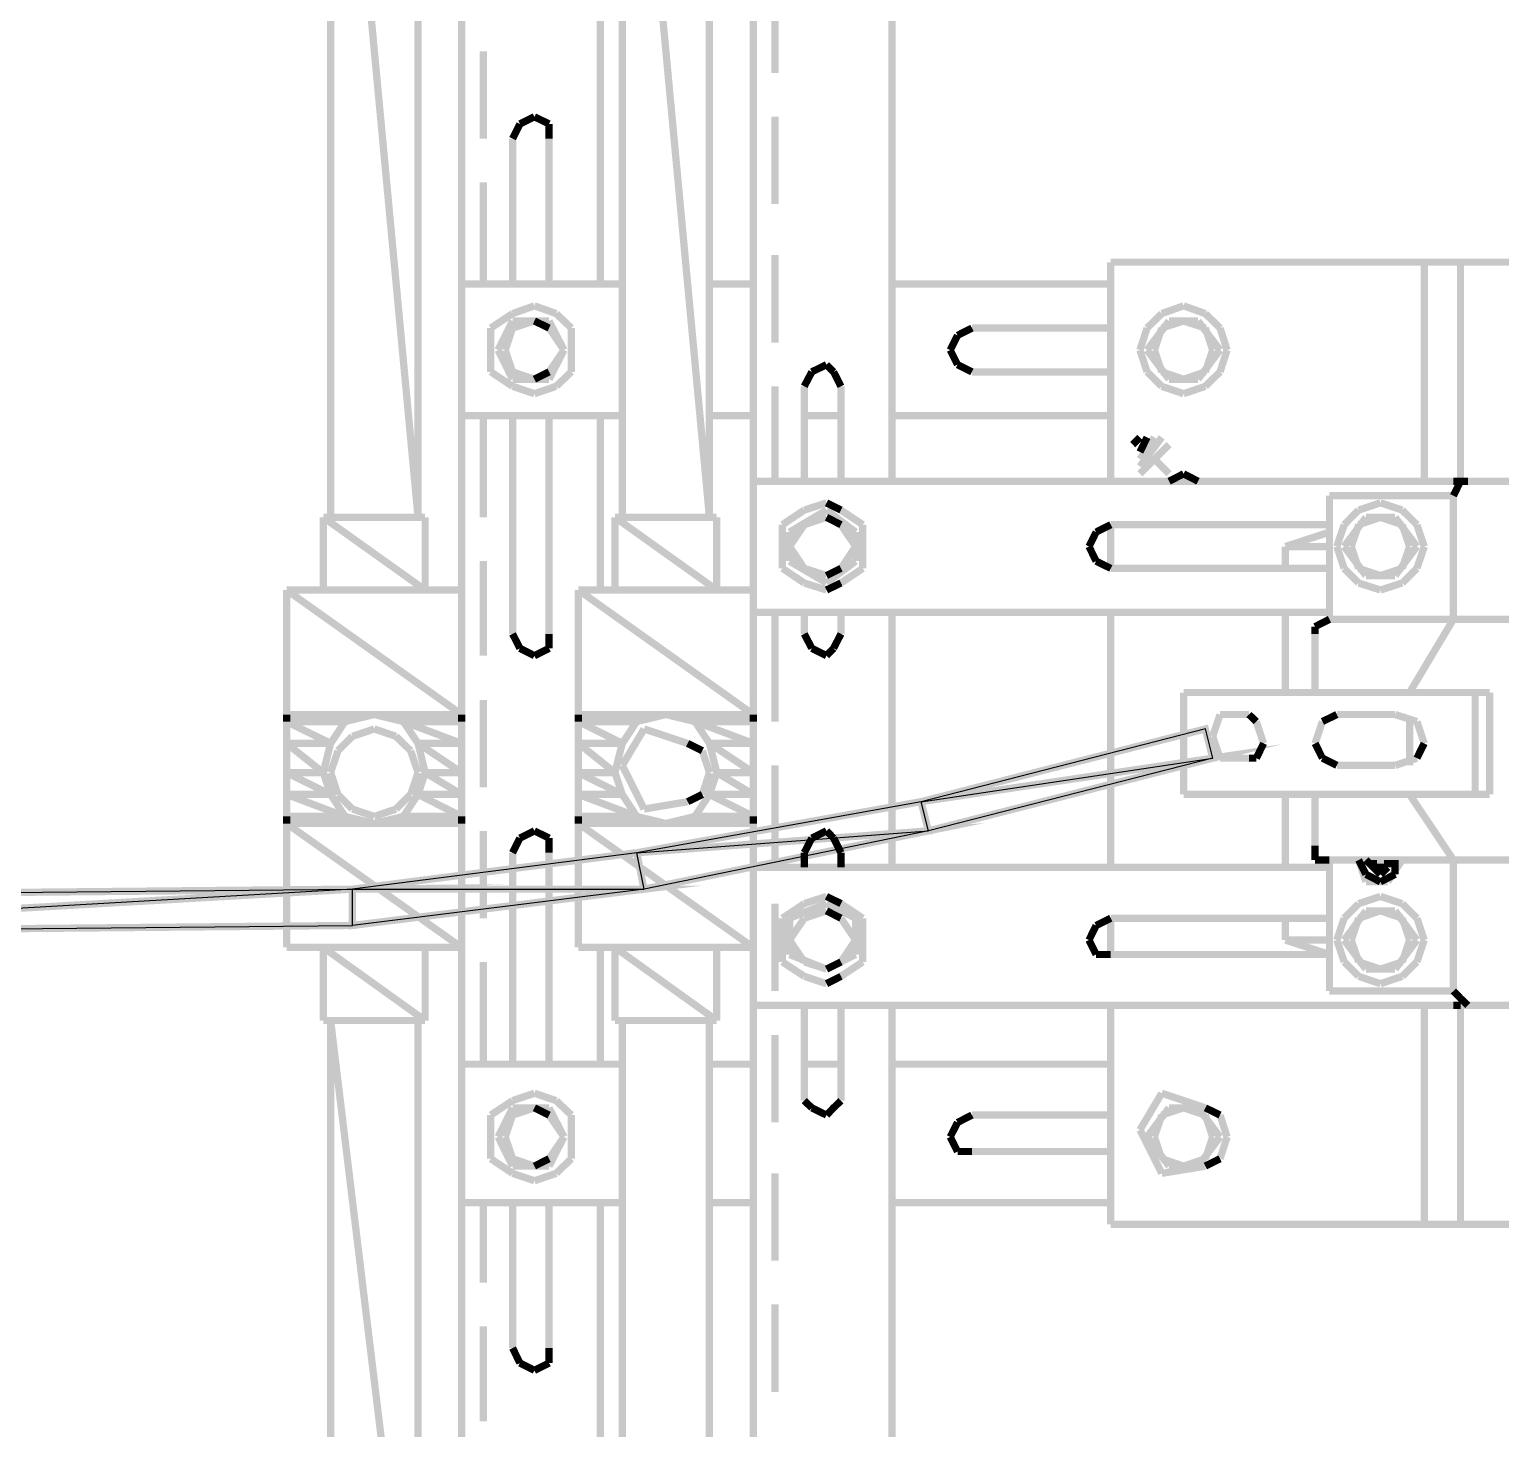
# Model space of a CAD drawing. Header units: metres. Extents: x -593 to 248, y 430 to 1024.
# Drawn here: x -520.32 to -511.76, y 603.92 to 612.06 of the extents above; entities that cross this region are included whole.
import ezdxf

# ---------------------------------------------------------------- set-up
doc = ezdxf.new("R2010")
doc.units = ezdxf.units.M
doc.header["$MEASUREMENT"] = 0
for name, color, linetype in [('C00-00-00-BLACK', 7, 'Continuous'), ('CDB-DB-DB', 254, 'Continuous'), ('CFF-00-00', 1, 'Continuous')]:
    doc.layers.add(name, color=color, linetype=linetype)

msp = doc.modelspace()

# ---------------------------------------------------------------- linework, layer by layer
at = {"layer": 'C00-00-00-BLACK', "const_width": 0.0423}
for points in [[(-516.109, 631.5988), (-516.109, 600.7838)], [(-517.8055, 630.7098), (-517.8055, 601.6718)], [(-518.5675, 614.6448), (-518.5675, 609.2188)], [(-518.0588, 614.6448), (-518.0588, 609.2188)], [(-516.871, 614.6448), (-516.871, 609.2188)], [(-516.364, 614.6448), (-516.364, 609.2188)], [(-515.3029, 614.6868), (-515.3029, 609.4288)], [(-516.998, 613.5408), (-516.998, 610.5758)], [(-515.9823, 612.3108), (-515.9823, 611.8038)], [(-517.6785, 611.9298), (-517.6785, 611.4218)], [(-517.3821, 611.5488), (-517.4664, 611.5068)], [(-517.2968, 611.5068), (-517.3821, 611.5488)], [(-515.9823, 611.5488), (-515.9823, 611.0418)], [(-517.4664, 611.5068), (-517.5091, 611.4218)], [(-517.2968, 611.4218), (-517.2968, 611.5068)], [(-517.5091, 611.4218), (-517.5091, 610.5758)], [(-517.2968, 610.5758), (-517.2968, 611.4218)], [(-517.6785, 611.1678), (-517.6785, 610.5758)], [(-515.9823, 610.7448), (-515.9823, 610.2338)], [(-514.0297, 610.7028), (-508.6456, 610.7028)], [(-514.0297, 609.4288), (-514.0297, 610.7028)], [(-512.2065, 609.4288), (-512.2065, 610.7028)], [(-511.9956, 610.7028), (-511.9956, 609.4288)], [(-517.8055, 610.5758), (-516.871, 610.5758)], [(-516.364, 610.5758), (-516.109, 610.5758)], [(-515.3029, 610.5758), (-514.0297, 610.5758)], [(-517.3821, 610.4488), (-517.5091, 610.4038)], [(-517.2555, 610.4038), (-517.3821, 610.4488)], [(-513.6063, 610.4488), (-513.7334, 610.4038)], [(-513.4797, 610.4038), (-513.6063, 610.4488)], [(-517.5091, 610.4038), (-517.6358, 610.3198)], [(-517.5091, 610.3608), (-517.5931, 610.1918)], [(-517.3821, 610.3608), (-517.5091, 610.3198)], [(-517.2968, 610.3608), (-517.5091, 610.3608)], [(-517.2968, 610.3198), (-517.3821, 610.3608)], [(-517.21, 610.1918), (-517.2968, 610.3608)], [(-517.1673, 610.3198), (-517.2555, 610.4038)], [(-513.7334, 610.4038), (-513.8187, 610.3198)], [(-513.6907, 610.3608), (-513.8187, 610.1918)], [(-513.6063, 610.3608), (-513.7334, 610.3198)], [(-513.5224, 610.3608), (-513.6907, 610.3608)], [(-513.4797, 610.3198), (-513.6063, 610.3608)], [(-513.3943, 610.1918), (-513.5224, 610.3608)], [(-513.3943, 610.3198), (-513.4797, 610.4038)], [(-517.6358, 610.3198), (-517.6358, 610.1918)], [(-517.5091, 610.3198), (-517.5518, 610.1918)], [(-517.21, 610.1918), (-517.2968, 610.3198)], [(-517.1673, 610.1918), (-517.1673, 610.3198)], [(-514.9212, 610.2768), (-514.9638, 610.1918)], [(-514.8372, 610.3198), (-514.9212, 610.2768)], [(-514.8372, 610.3198), (-514.0297, 610.3198)], [(-513.8187, 610.3198), (-513.86, 610.1918)], [(-513.7334, 610.3198), (-513.776, 610.1918)], [(-513.437, 610.1918), (-513.4797, 610.3198)], [(-513.3531, 610.1918), (-513.3943, 610.3198)], [(-517.6358, 610.1918), (-517.6358, 610.0648)], [(-517.5931, 610.1918), (-517.5091, 610.0218)], [(-517.5518, 610.1918), (-517.5091, 610.0648)], [(-517.2968, 610.0648), (-517.21, 610.1918)], [(-517.2968, 610.0218), (-517.21, 610.1918)], [(-517.1673, 610.0648), (-517.1673, 610.1918)], [(-514.9638, 610.1918), (-514.9212, 610.1068)], [(-513.86, 610.1918), (-513.8187, 610.0648)], [(-513.8187, 610.1918), (-513.6907, 610.0218)], [(-513.776, 610.1918), (-513.7334, 610.0648)], [(-513.5224, 610.0218), (-513.3943, 610.1918)], [(-513.4797, 610.0648), (-513.437, 610.1918)], [(-513.3943, 610.0648), (-513.3531, 610.1918)], [(-515.6832, 610.1068), (-515.7685, 610.0648)], [(-515.6419, 610.0648), (-515.6832, 610.1068)], [(-514.9212, 610.1068), (-514.8372, 610.0648)], [(-517.6358, 610.0648), (-517.5091, 609.9808)], [(-517.5091, 610.0648), (-517.3821, 610.0218)], [(-517.5091, 610.0218), (-517.2968, 610.0218)], [(-517.3821, 610.0218), (-517.2968, 610.0648)], [(-517.2555, 609.9808), (-517.1673, 610.0648)], [(-515.7685, 610.0648), (-515.8126, 609.9808)], [(-515.5992, 609.9808), (-515.6419, 610.0648)], [(-514.8372, 610.0648), (-514.0297, 610.0648)], [(-513.8187, 610.0648), (-513.7334, 609.9808)], [(-513.7334, 610.0648), (-513.6063, 610.0218)], [(-513.6907, 610.0218), (-513.5224, 610.0218)], [(-513.6063, 610.0218), (-513.4797, 610.0648)], [(-513.4797, 609.9808), (-513.3943, 610.0648)], [(-517.5091, 609.9808), (-517.3821, 609.9378)], [(-517.3821, 609.9378), (-517.2555, 609.9808)], [(-515.9823, 609.9808), (-515.9823, 609.4288)], [(-515.8126, 609.9808), (-515.8126, 609.4288)], [(-515.5992, 609.9808), (-515.5992, 609.4288)], [(-513.7334, 609.9808), (-513.6063, 609.9378)], [(-513.6063, 609.9378), (-513.4797, 609.9808)], [(-517.8055, 609.8108), (-516.871, 609.8108)], [(-517.6785, 609.8108), (-517.6785, 609.2188)], [(-517.5091, 609.8108), (-517.5091, 608.5408)], [(-517.2968, 609.8108), (-517.2968, 608.5408)], [(-516.998, 609.8108), (-516.998, 608.7958)], [(-516.364, 609.8108), (-516.109, 609.8108)], [(-515.8126, 609.8108), (-515.5992, 609.8108)], [(-515.3029, 609.8108), (-514.0297, 609.8108)], [(-513.86, 609.6838), (-513.9027, 609.6418)], [(-513.7334, 609.6838), (-513.86, 609.5148)], [(-513.776, 609.6838), (-513.86, 609.5578)], [(-513.8187, 609.6838), (-513.86, 609.5988)], [(-513.6907, 609.6418), (-513.86, 609.4718)], [(-513.6907, 609.4718), (-513.776, 609.5578)], [(-513.6063, 609.4718), (-513.6907, 609.4288)], [(-513.6063, 609.4718), (-513.6907, 609.4288)], [(-513.5224, 609.4288), (-513.6063, 609.4718)], [(-513.5224, 609.4288), (-513.6063, 609.4718)], [(-516.109, 609.4288), (-506.566, 609.4288)], [(-511.9956, 609.4288), (-512.0368, 609.4288)], [(-511.9956, 609.4288), (-512.0368, 609.3448)], [(-511.9529, 609.4288), (-511.9956, 609.4288)], [(-515.6832, 609.3028), (-515.8126, 609.2608)], [(-515.5992, 609.2608), (-515.6832, 609.3028)], [(-512.7576, 609.3448), (-512.0368, 609.3448)], [(-512.7576, 609.3448), (-512.7576, 608.6258)], [(-512.4612, 609.3028), (-512.5882, 609.2608)], [(-512.3346, 609.2608), (-512.4612, 609.3028)], [(-512.0368, 608.6258), (-512.0368, 609.3448)], [(-518.6102, 609.2188), (-518.0175, 609.2188)], [(-518.6102, 608.7958), (-518.6102, 609.2188)], [(-518.0175, 608.7958), (-518.0175, 609.2188)], [(-516.9136, 609.2188), (-516.3213, 609.2188)], [(-516.9136, 608.7958), (-516.9136, 609.2188)], [(-516.3213, 608.7958), (-516.3213, 609.2188)], [(-515.8126, 609.2608), (-515.9396, 609.1758)], [(-515.6832, 609.2608), (-515.898, 609.1328)], [(-515.6832, 609.2188), (-515.8126, 609.1758)], [(-515.5138, 609.1328), (-515.6832, 609.2608)], [(-515.5992, 609.1758), (-515.6832, 609.2188)], [(-515.4722, 609.1758), (-515.5992, 609.2608)], [(-512.5882, 609.2608), (-512.6722, 609.1758)], [(-512.5456, 609.2188), (-512.6722, 609.0488)], [(-512.4612, 609.2188), (-512.5882, 609.1758)], [(-512.3759, 609.2188), (-512.5456, 609.2188)], [(-512.3346, 609.1758), (-512.4612, 609.2188)], [(-512.2492, 609.0488), (-512.3759, 609.2188)], [(-512.2492, 609.1758), (-512.3346, 609.2608)], [(-515.9396, 609.1758), (-515.9396, 609.0488)], [(-515.8126, 609.1758), (-515.898, 609.0488)], [(-515.898, 609.1328), (-515.898, 608.9638)], [(-515.5138, 609.0488), (-515.5992, 609.1758)], [(-515.5138, 608.9638), (-515.5138, 609.1328)], [(-515.4722, 609.0488), (-515.4722, 609.1758)], [(-514.1151, 609.1328), (-514.1563, 609.0488)], [(-514.0297, 609.1758), (-514.1151, 609.1328)], [(-514.0297, 608.9218), (-514.0297, 609.1758)], [(-512.7576, 609.1758), (-514.0297, 609.1758)], [(-512.7576, 609.1328), (-513.014, 609.0488)], [(-512.6722, 609.1758), (-512.7149, 609.0488)], [(-512.5882, 609.1758), (-512.6309, 609.0488)], [(-512.2919, 609.0488), (-512.3346, 609.1758)], [(-512.2065, 609.0488), (-512.2492, 609.1758)], [(-515.9396, 609.0488), (-515.9396, 608.9218)], [(-515.898, 609.0488), (-515.8126, 608.9218)], [(-515.5992, 608.9218), (-515.5138, 609.0488)], [(-515.4722, 608.9218), (-515.4722, 609.0488)], [(-514.1563, 609.0488), (-514.1151, 608.9638)], [(-513.014, 609.0488), (-512.7576, 609.0488)], [(-513.014, 609.0488), (-513.014, 608.9218)], [(-512.7149, 609.0488), (-512.6722, 608.9218)], [(-512.6722, 609.0488), (-512.5456, 608.8798)], [(-512.6309, 609.0488), (-512.5882, 608.9218)], [(-512.3759, 608.8798), (-512.2492, 609.0488)], [(-512.3346, 608.9218), (-512.2919, 609.0488)], [(-512.2492, 608.9218), (-512.2065, 609.0488)], [(-517.6785, 608.9638), (-517.6785, 608.4138)], [(-515.898, 608.9638), (-515.6832, 608.8368)], [(-515.6832, 608.8368), (-515.5138, 608.9638)], [(-514.1151, 608.9638), (-514.0297, 608.9218)], [(-515.9396, 608.9218), (-515.8126, 608.8368)], [(-515.8126, 608.9218), (-515.6832, 608.8798)], [(-515.6832, 608.8798), (-515.5992, 608.9218)], [(-515.5992, 608.8368), (-515.4722, 608.9218)], [(-512.7576, 608.9218), (-514.0297, 608.9218)], [(-512.6722, 608.9218), (-512.5882, 608.8368)], [(-512.5882, 608.9218), (-512.4612, 608.8798)], [(-512.5456, 608.8798), (-512.3759, 608.8798)], [(-512.4612, 608.8798), (-512.3346, 608.9218)], [(-512.3346, 608.8368), (-512.2492, 608.9218)], [(-518.8236, 606.7168), (-518.8236, 608.7958)], [(-518.8236, 608.7958), (-517.8055, 608.7958)], [(-517.8055, 608.7958), (-517.8055, 606.7168)], [(-517.126, 606.7168), (-517.126, 608.7958)], [(-517.126, 608.7958), (-516.109, 608.7958)], [(-516.109, 608.7958), (-516.109, 606.7168)], [(-515.8126, 608.8368), (-515.6832, 608.7958)], [(-515.6832, 608.7958), (-515.5992, 608.8368)], [(-512.5882, 608.8368), (-512.4612, 608.7958)], [(-512.4612, 608.7958), (-512.3346, 608.8368)], [(-516.109, 608.6668), (-512.7576, 608.6668)], [(-515.9823, 608.6668), (-515.9823, 608.0308)], [(-515.8126, 608.6668), (-515.8126, 608.5408)], [(-515.5992, 608.6668), (-515.5992, 608.5408)], [(-515.3029, 608.6668), (-515.3029, 607.1828)], [(-514.0297, 607.1828), (-514.0297, 608.6668)], [(-513.014, 608.6668), (-513.014, 608.1998)], [(-512.7576, 608.6258), (-512.8415, 608.5828)], [(-509.8733, 608.6258), (-512.7576, 608.6258)], [(-512.2919, 608.1998), (-512.0368, 608.6258)], [(-517.5091, 608.5408), (-517.4664, 608.4568)], [(-517.2968, 608.4568), (-517.2968, 608.5408)], [(-515.8126, 608.5408), (-515.7685, 608.4568)], [(-515.6419, 608.4568), (-515.5992, 608.5408)], [(-512.8415, 608.5828), (-512.8415, 608.5408)], [(-512.8415, 608.5408), (-512.8415, 608.1998)], [(-517.4664, 608.4568), (-517.3821, 608.4138)], [(-517.3821, 608.4138), (-517.2968, 608.4568)], [(-515.7685, 608.4568), (-515.6832, 608.4138)], [(-515.6832, 608.4138), (-515.6419, 608.4568)], [(-513.6063, 608.1998), (-513.6063, 607.6068)], [(-511.8259, 608.1998), (-513.6063, 608.1998)], [(-511.9102, 608.1998), (-511.9102, 607.6068)], [(-511.8259, 608.1998), (-511.8259, 607.6068)], [(-517.6785, 608.1568), (-517.6785, 607.6488)], [(-518.4835, 608.0308), (-518.5675, 607.9038)], [(-518.3138, 608.0718), (-518.4835, 608.0308)], [(-518.1445, 608.0308), (-518.3138, 608.0718)], [(-518.0588, 607.9038), (-518.1445, 608.0308)], [(-516.787, 608.0308), (-516.871, 607.9038)], [(-516.6173, 608.0718), (-516.787, 608.0308)], [(-516.448, 608.0308), (-516.6173, 608.0718)], [(-516.364, 607.9038), (-516.448, 608.0308)], [(-513.3943, 608.0718), (-513.437, 607.9448)], [(-513.2261, 608.0718), (-513.3943, 608.0718)], [(-513.1834, 608.0308), (-513.2261, 608.0718)], [(-513.1407, 607.9038), (-513.1834, 608.0308)], [(-512.7988, 608.0308), (-512.8415, 607.9038)], [(-512.7149, 608.0718), (-512.7988, 608.0308)], [(-512.7149, 608.0718), (-512.3759, 608.0718)], [(-512.2492, 608.0308), (-512.3759, 608.0718)], [(-512.2919, 607.7758), (-512.2919, 608.0308)], [(-512.2065, 607.9038), (-512.2492, 608.0308)], [(-518.4405, 607.9448), (-518.5248, 607.8608)], [(-518.3138, 607.9878), (-518.4405, 607.9448)], [(-518.1872, 607.9448), (-518.3138, 607.9878)], [(-518.1018, 607.8608), (-518.1872, 607.9448)], [(-516.7443, 607.9878), (-516.871, 607.7758)], [(-516.4907, 607.9038), (-516.7443, 607.9878)], [(-513.437, 607.9448), (-513.3943, 607.8178)], [(-518.5675, 607.9038), (-518.6102, 607.7338)], [(-518.5248, 607.8608), (-518.5675, 607.7338)], [(-518.0588, 607.7338), (-518.1018, 607.8608)], [(-518.0175, 607.7338), (-518.0588, 607.9038)], [(-516.871, 607.9038), (-516.9136, 607.7338)], [(-516.4053, 607.8608), (-516.4907, 607.9038)], [(-516.364, 607.7338), (-516.4053, 607.8608)], [(-516.3213, 607.7338), (-516.364, 607.9038)], [(-513.1834, 607.8178), (-513.1407, 607.9038)], [(-512.8415, 607.9038), (-512.7988, 607.8178)], [(-512.2492, 607.8178), (-512.2065, 607.9038)], [(-516.871, 607.7758), (-516.7443, 607.5218)], [(-515.9823, 607.7758), (-515.9823, 607.2258)], [(-513.3943, 607.8178), (-513.2261, 607.8178)], [(-513.2261, 607.8178), (-513.1834, 607.8178)], [(-512.7988, 607.8178), (-512.7149, 607.7758)], [(-512.7149, 607.7758), (-512.3759, 607.7758)], [(-512.3759, 607.7758), (-512.2492, 607.8178)], [(-518.6102, 607.7338), (-518.5675, 607.6068)], [(-518.5675, 607.7338), (-518.5248, 607.6068)], [(-518.1018, 607.6068), (-518.0588, 607.7338)], [(-518.0588, 607.6068), (-518.0175, 607.7338)], [(-516.9136, 607.7338), (-516.871, 607.6068)], [(-516.4053, 607.6068), (-516.364, 607.7338)], [(-516.364, 607.6068), (-516.3213, 607.7338)], [(-518.5675, 607.6068), (-518.4835, 607.4788)], [(-518.5248, 607.6068), (-518.4405, 607.5218)], [(-518.1872, 607.5218), (-518.1018, 607.6068)], [(-518.1445, 607.4788), (-518.0588, 607.6068)], [(-516.871, 607.6068), (-516.787, 607.4788)], [(-516.4907, 607.5648), (-516.4053, 607.6068)], [(-516.448, 607.4788), (-516.364, 607.6068)], [(-511.8259, 607.6068), (-513.6063, 607.6068)], [(-513.014, 607.6068), (-513.014, 607.1828)], [(-512.8415, 607.6068), (-512.8415, 607.3098)], [(-512.0368, 607.2258), (-512.2919, 607.6068)], [(-518.4405, 607.5218), (-518.3138, 607.4788)], [(-518.3138, 607.4788), (-518.1872, 607.5218)], [(-516.7443, 607.5218), (-516.4907, 607.5648)], [(-518.4835, 607.4788), (-518.3138, 607.4378)], [(-518.3138, 607.4378), (-518.1445, 607.4788)], [(-516.787, 607.4788), (-516.6173, 607.4378)], [(-516.6173, 607.4378), (-516.448, 607.4788)], [(-517.6785, 607.3948), (-517.6785, 606.8868)], [(-517.4664, 607.3528), (-517.5091, 607.2678)], [(-517.3821, 607.3948), (-517.4664, 607.3528)], [(-517.2968, 607.3528), (-517.3821, 607.3948)], [(-517.2968, 607.2678), (-517.2968, 607.3528)], [(-515.7685, 607.3528), (-515.8126, 607.2678)], [(-515.6832, 607.3948), (-515.7685, 607.3528)], [(-515.6419, 607.3528), (-515.6832, 607.3948)], [(-515.5992, 607.2678), (-515.6419, 607.3528)], [(-517.5091, 607.2678), (-517.5091, 606.0378)], [(-517.2968, 607.2678), (-517.2968, 606.0378)], [(-515.8126, 607.2678), (-515.8126, 607.1828)], [(-515.5992, 607.2678), (-515.5992, 607.1828)], [(-512.8415, 607.3098), (-512.8415, 607.2258)], [(-516.109, 607.1828), (-512.7576, 607.1828)], [(-512.8415, 607.2258), (-512.7576, 607.2258)], [(-509.8733, 607.2258), (-512.7576, 607.2258)], [(-512.7576, 607.2258), (-512.7576, 606.4638)], [(-512.5882, 607.2258), (-512.5456, 607.1418)], [(-512.5882, 607.2258), (-512.5456, 607.0988)], [(-512.5456, 607.2258), (-512.5025, 607.1828)], [(-512.5025, 607.2258), (-512.5025, 607.1828)], [(-512.5025, 607.1828), (-512.4612, 607.1418)], [(-512.5025, 607.1828), (-512.4186, 607.1828)], [(-512.4612, 607.1418), (-512.4186, 607.1828)], [(-512.4186, 607.1828), (-512.4186, 607.2258)], [(-512.4186, 607.1828), (-512.4186, 607.2258)], [(-512.4186, 607.0988), (-512.3346, 607.2258)], [(-512.3759, 607.1418), (-512.3759, 607.2258)], [(-512.0368, 607.2258), (-512.0368, 606.4638)], [(-512.5456, 607.1418), (-512.4612, 607.0988)], [(-512.5456, 607.0988), (-512.4186, 607.0988)], [(-512.4612, 607.0988), (-512.3759, 607.1418)], [(-515.6832, 607.0138), (-515.8126, 606.9718)], [(-515.5992, 606.9718), (-515.6832, 607.0138)], [(-512.4612, 607.0138), (-512.5882, 606.9718)], [(-512.3346, 606.9718), (-512.4612, 607.0138)], [(-515.9823, 606.9718), (-515.9823, 606.4638)], [(-515.8126, 606.9718), (-515.9396, 606.8868)], [(-515.6832, 606.9718), (-515.898, 606.8868)], [(-515.6832, 606.9298), (-515.8126, 606.8868)], [(-515.5138, 606.8868), (-515.6832, 606.9718)], [(-515.5992, 606.8868), (-515.6832, 606.9298)], [(-515.4722, 606.8868), (-515.5992, 606.9718)], [(-512.5882, 606.9718), (-512.6722, 606.8868)], [(-512.5456, 606.9298), (-512.6722, 606.7598)], [(-512.4612, 606.9298), (-512.5882, 606.8868)], [(-512.3759, 606.9298), (-512.5456, 606.9298)], [(-512.3346, 606.8868), (-512.4612, 606.9298)], [(-512.2492, 606.7598), (-512.3759, 606.9298)], [(-512.2492, 606.8868), (-512.3346, 606.9718)], [(-515.9396, 606.8868), (-515.9396, 606.7598)], [(-515.8126, 606.8868), (-515.898, 606.7598)], [(-515.898, 606.8868), (-515.898, 606.6758)], [(-515.5138, 606.7598), (-515.5992, 606.8868)], [(-515.5138, 606.6758), (-515.5138, 606.8868)], [(-515.4722, 606.7598), (-515.4722, 606.8868)], [(-514.1151, 606.8448), (-514.1563, 606.7598)], [(-514.0297, 606.8868), (-514.1151, 606.8448)], [(-514.0297, 606.6758), (-514.0297, 606.8868)], [(-512.7576, 606.8868), (-514.0297, 606.8868)], [(-513.014, 606.8868), (-513.014, 606.7598)], [(-512.6722, 606.8868), (-512.7149, 606.7598)], [(-512.5882, 606.8868), (-512.6309, 606.7598)], [(-512.2919, 606.7598), (-512.3346, 606.8868)], [(-512.2065, 606.7598), (-512.2492, 606.8868)], [(-515.9396, 606.7598), (-515.9396, 606.6328)], [(-515.898, 606.7598), (-515.8126, 606.6328)], [(-515.5992, 606.6328), (-515.5138, 606.7598)], [(-515.4722, 606.6328), (-515.4722, 606.7598)], [(-514.1563, 606.7598), (-514.1151, 606.6758)], [(-513.014, 606.7598), (-512.7576, 606.7598)], [(-512.7576, 606.6758), (-513.014, 606.7598)], [(-512.7149, 606.7598), (-512.6722, 606.6328)], [(-512.6722, 606.7598), (-512.5456, 606.5908)], [(-512.6309, 606.7598), (-512.5882, 606.6328)], [(-512.3759, 606.5908), (-512.2492, 606.7598)], [(-512.3346, 606.6328), (-512.2919, 606.7598)], [(-512.2492, 606.6328), (-512.2065, 606.7598)], [(-518.8236, 606.7168), (-517.8055, 606.7168)], [(-518.6102, 606.2918), (-518.6102, 606.7168)], [(-518.0175, 606.2918), (-518.0175, 606.7168)], [(-517.126, 606.7168), (-516.109, 606.7168)], [(-516.998, 606.7168), (-516.998, 606.0378)], [(-516.9136, 606.2918), (-516.9136, 606.7168)], [(-516.3213, 606.2918), (-516.3213, 606.7168)], [(-515.898, 606.6758), (-515.6832, 606.5908)], [(-515.6832, 606.5908), (-515.5138, 606.6758)], [(-514.1151, 606.6758), (-514.0297, 606.6758)], [(-512.7576, 606.6758), (-514.0297, 606.6758)], [(-517.6785, 606.6328), (-517.6785, 606.0378)], [(-515.9396, 606.6328), (-515.8126, 606.5488)], [(-515.8126, 606.6328), (-515.6832, 606.5908)], [(-515.6832, 606.5908), (-515.5992, 606.6328)], [(-515.5992, 606.5488), (-515.4722, 606.6328)], [(-512.6722, 606.6328), (-512.5882, 606.5488)], [(-512.5882, 606.6328), (-512.4612, 606.5908)], [(-512.5456, 606.5908), (-512.3759, 606.5908)], [(-512.4612, 606.5908), (-512.3346, 606.6328)], [(-512.3346, 606.5488), (-512.2492, 606.6328)], [(-515.8126, 606.5488), (-515.6832, 606.5058)], [(-515.6832, 606.5058), (-515.5992, 606.5488)], [(-512.5882, 606.5488), (-512.4612, 606.5058)], [(-512.4612, 606.5058), (-512.3346, 606.5488)], [(-512.7576, 606.4638), (-512.0368, 606.4638)], [(-512.0368, 606.4638), (-511.9956, 606.4208)], [(-511.9956, 606.4208), (-511.9529, 606.3798)], [(-516.109, 606.3798), (-506.566, 606.3798)], [(-515.8126, 606.3798), (-515.8126, 605.8258)], [(-515.5992, 606.3798), (-515.5992, 605.8258)], [(-515.3029, 606.3798), (-515.3029, 601.5878)], [(-514.0297, 605.1068), (-514.0297, 606.3798)], [(-512.2065, 605.1068), (-512.2065, 606.3798)], [(-511.9956, 606.3798), (-512.0368, 606.3798)], [(-511.9956, 606.3798), (-511.9956, 605.1068)], [(-518.6102, 606.2918), (-518.0175, 606.2918)], [(-518.5675, 606.2918), (-518.5675, 602.0948)], [(-518.0588, 606.2918), (-518.0588, 602.0948)], [(-516.9136, 606.2918), (-516.3213, 606.2918)], [(-516.871, 606.2918), (-516.871, 601.1228)], [(-516.364, 606.2918), (-516.364, 601.1228)], [(-515.9823, 606.2078), (-515.9823, 605.6988)], [(-517.8055, 606.0378), (-516.871, 606.0378)], [(-516.364, 606.0378), (-516.109, 606.0378)], [(-515.8126, 606.0378), (-515.5992, 606.0378)], [(-515.3029, 606.0378), (-514.0297, 606.0378)], [(-517.5091, 605.8258), (-517.6358, 605.7418)], [(-517.3821, 605.8688), (-517.5091, 605.8258)], [(-517.2555, 605.8258), (-517.3821, 605.8688)], [(-517.1673, 605.7418), (-517.2555, 605.8258)], [(-515.8126, 605.8258), (-515.7685, 605.7838)], [(-515.6419, 605.7838), (-515.5992, 605.8258)], [(-513.7334, 605.8688), (-513.86, 605.6558)], [(-513.4797, 605.7838), (-513.7334, 605.8688)], [(-517.6358, 605.7418), (-517.6358, 605.6148)], [(-517.5091, 605.7838), (-517.5931, 605.6148)], [(-517.5091, 605.7418), (-517.5518, 605.6148)], [(-517.3821, 605.7838), (-517.5091, 605.7418)], [(-517.2968, 605.7838), (-517.5091, 605.7838)], [(-517.2968, 605.7418), (-517.3821, 605.7838)], [(-517.21, 605.6148), (-517.2968, 605.7838)], [(-517.21, 605.6148), (-517.2968, 605.7418)], [(-517.1673, 605.6148), (-517.1673, 605.7418)], [(-515.7685, 605.7838), (-515.6832, 605.7418)], [(-515.6832, 605.7418), (-515.6419, 605.7838)], [(-514.8372, 605.7418), (-514.9212, 605.6988)], [(-514.8372, 605.7418), (-514.0297, 605.7418)], [(-513.6907, 605.7838), (-513.8187, 605.6148)], [(-513.7334, 605.7418), (-513.776, 605.6148)], [(-513.6063, 605.7838), (-513.7334, 605.7418)], [(-513.5224, 605.7838), (-513.6907, 605.7838)], [(-513.4797, 605.7418), (-513.6063, 605.7838)], [(-513.3943, 605.6148), (-513.5224, 605.7838)], [(-513.3943, 605.7418), (-513.4797, 605.7838)], [(-513.437, 605.6148), (-513.4797, 605.7418)], [(-513.3531, 605.6148), (-513.3943, 605.7418)], [(-514.9212, 605.6988), (-514.9638, 605.6148)], [(-513.86, 605.6558), (-513.7334, 605.4028)], [(-517.6358, 605.6148), (-517.6358, 605.4878)], [(-517.5931, 605.6148), (-517.5091, 605.4448)], [(-517.5518, 605.6148), (-517.5091, 605.4878)], [(-517.2968, 605.4878), (-517.21, 605.6148)], [(-517.2968, 605.4448), (-517.21, 605.6148)], [(-517.1673, 605.4878), (-517.1673, 605.6148)], [(-514.9638, 605.6148), (-514.9212, 605.5298)], [(-513.8187, 605.6148), (-513.6907, 605.4448)], [(-513.776, 605.6148), (-513.7334, 605.4878)], [(-513.5224, 605.4448), (-513.3943, 605.6148)], [(-513.4797, 605.4878), (-513.437, 605.6148)], [(-513.3943, 605.4878), (-513.3531, 605.6148)], [(-517.6358, 605.4878), (-517.5091, 605.4028)], [(-517.5091, 605.4878), (-517.3821, 605.4448)], [(-517.3821, 605.4448), (-517.2968, 605.4878)], [(-517.2555, 605.4028), (-517.1673, 605.4878)], [(-514.9212, 605.5298), (-514.8372, 605.5298)], [(-514.8372, 605.5298), (-514.0297, 605.5298)], [(-513.7334, 605.4878), (-513.6063, 605.4448)], [(-513.6063, 605.4448), (-513.4797, 605.4878)], [(-513.4797, 605.4448), (-513.3943, 605.4878)], [(-517.5091, 605.4448), (-517.2968, 605.4448)], [(-517.5091, 605.4028), (-517.3821, 605.3598)], [(-517.3821, 605.3598), (-517.2555, 605.4028)], [(-515.9823, 605.4028), (-515.9823, 604.8958)], [(-513.7334, 605.4028), (-513.4797, 605.4448)], [(-513.6907, 605.4448), (-513.5224, 605.4448)], [(-517.8055, 605.2328), (-516.871, 605.2328)], [(-517.6785, 605.2328), (-517.6785, 604.7678)], [(-517.5091, 605.2328), (-517.5091, 604.3868)], [(-517.2968, 605.2328), (-517.2968, 604.3868)], [(-516.998, 605.2328), (-516.998, 601.7988)], [(-516.364, 605.2328), (-516.109, 605.2328)], [(-515.3029, 605.2328), (-514.0297, 605.2328)], [(-508.6456, 605.1068), (-514.0297, 605.1068)], [(-515.9823, 604.6408), (-515.9823, 604.1308)], [(-517.6785, 604.5138), (-517.6785, 603.9608)], [(-517.5091, 604.3868), (-517.4664, 604.2998)], [(-517.2968, 604.2998), (-517.2968, 604.3868)], [(-517.4664, 604.2998), (-517.3821, 604.2568)], [(-517.3821, 604.2568), (-517.2968, 604.2998)]]:
    msp.add_lwpolyline(points, dxfattribs=at)
at = {"layer": 'CDB-DB-DB', "const_width": 0.0423}
for points in [[(-518.5675, 614.6448), (-518.5675, 609.2188)], [(-518.0588, 609.2188), (-518.5675, 614.6448)], [(-518.0588, 609.2188), (-518.5675, 614.6448)], [(-518.0588, 614.6448), (-518.0588, 609.2188)], [(-516.871, 614.6448), (-516.871, 609.2188)], [(-516.364, 609.2188), (-516.871, 614.6448)], [(-516.364, 609.2188), (-516.871, 614.6448)], [(-516.364, 614.6448), (-516.364, 609.2188)], [(-518.6102, 609.2188), (-518.6102, 608.7958)], [(-518.0175, 608.7958), (-518.6102, 609.2188)], [(-518.6102, 609.2188), (-518.0175, 609.2188)], [(-518.0175, 608.7958), (-518.6102, 609.2188)], [(-518.5675, 609.2188), (-518.0588, 609.2188)], [(-518.0175, 609.2188), (-518.0175, 608.7958)], [(-516.9136, 609.2188), (-516.9136, 608.7958)], [(-516.3213, 608.7958), (-516.9136, 609.2188)], [(-516.9136, 609.2188), (-516.3213, 609.2188)], [(-516.3213, 608.7958), (-516.9136, 609.2188)], [(-516.871, 609.2188), (-516.364, 609.2188)], [(-516.3213, 609.2188), (-516.3213, 608.7958)], [(-518.8236, 608.7958), (-518.8236, 608.0718)], [(-517.8055, 608.0718), (-518.8236, 608.7958)], [(-518.8236, 608.7958), (-517.8055, 608.7958)], [(-517.8055, 608.0718), (-518.8236, 608.7958)], [(-518.6102, 608.7958), (-518.0175, 608.7958)], [(-517.8055, 608.7958), (-517.8055, 608.0718)], [(-517.126, 608.7958), (-517.126, 608.0718)], [(-516.109, 608.0718), (-517.126, 608.7958)], [(-517.126, 608.7958), (-516.109, 608.7958)], [(-516.109, 608.0718), (-517.126, 608.7958)], [(-516.9136, 608.7958), (-516.3213, 608.7958)], [(-516.109, 608.7958), (-516.109, 608.0718)], [(-518.8236, 608.0718), (-517.8055, 608.0718)], [(-518.8236, 608.0718), (-518.8236, 608.0308)], [(-518.4835, 608.0308), (-518.8236, 608.0718)], [(-518.8236, 608.0718), (-518.3138, 608.0718)], [(-518.4835, 608.0308), (-518.8236, 608.0718)], [(-518.8236, 608.0308), (-518.4835, 608.0308)], [(-518.8236, 608.0308), (-518.8236, 607.9038)], [(-518.5675, 607.9038), (-518.8236, 608.0308)], [(-518.8236, 608.0308), (-518.4835, 608.0308)], [(-518.5675, 607.9038), (-518.8236, 608.0308)], [(-518.4835, 608.0308), (-518.5675, 607.9038)], [(-518.3138, 608.0718), (-518.4835, 608.0308)], [(-518.3138, 608.0718), (-518.1445, 608.0308)], [(-517.8055, 608.0308), (-518.3138, 608.0718)], [(-518.3138, 608.0718), (-517.8055, 608.0718)], [(-517.8055, 608.0308), (-518.3138, 608.0718)], [(-518.1445, 608.0308), (-517.8055, 608.0308)], [(-518.1445, 608.0308), (-518.0588, 607.9038)], [(-517.8055, 607.9038), (-518.1445, 608.0308)], [(-518.1445, 608.0308), (-517.8055, 608.0308)], [(-517.8055, 607.9038), (-518.1445, 608.0308)], [(-517.8055, 608.0718), (-517.8055, 608.0308)], [(-517.8055, 608.0308), (-517.8055, 607.9038)], [(-517.126, 608.0718), (-516.109, 608.0718)], [(-517.126, 608.0718), (-517.126, 608.0308)], [(-516.787, 608.0308), (-517.126, 608.0718)], [(-517.126, 608.0718), (-516.6173, 608.0718)], [(-516.787, 608.0308), (-517.126, 608.0718)], [(-517.126, 608.0308), (-516.787, 608.0308)], [(-517.126, 608.0308), (-517.126, 607.9038)], [(-516.871, 607.9038), (-517.126, 608.0308)], [(-517.126, 608.0308), (-516.787, 608.0308)], [(-516.871, 607.9038), (-517.126, 608.0308)], [(-516.787, 608.0308), (-516.871, 607.9038)], [(-516.6173, 608.0718), (-516.787, 608.0308)], [(-516.6173, 608.0718), (-516.448, 608.0308)], [(-516.109, 608.0308), (-516.6173, 608.0718)], [(-516.6173, 608.0718), (-516.109, 608.0718)], [(-516.109, 608.0308), (-516.6173, 608.0718)], [(-516.448, 608.0308), (-516.109, 608.0308)], [(-516.448, 608.0308), (-516.364, 607.9038)], [(-516.109, 607.9038), (-516.448, 608.0308)], [(-516.448, 608.0308), (-516.109, 608.0308)], [(-516.109, 607.9038), (-516.448, 608.0308)], [(-516.109, 608.0718), (-516.109, 608.0308)], [(-516.109, 608.0308), (-516.109, 607.9038)], [(-518.8236, 607.9038), (-518.5675, 607.9038)], [(-518.8236, 607.9038), (-518.8236, 607.7338)], [(-518.6102, 607.7338), (-518.8236, 607.9038)], [(-518.8236, 607.9038), (-518.5675, 607.9038)], [(-518.6102, 607.7338), (-518.8236, 607.9038)], [(-518.5675, 607.9038), (-518.6102, 607.7338)], [(-518.0588, 607.9038), (-517.8055, 607.9038)], [(-518.0588, 607.9038), (-518.0175, 607.7338)], [(-517.8055, 607.7338), (-518.0588, 607.9038)], [(-518.0588, 607.9038), (-517.8055, 607.9038)], [(-517.8055, 607.7338), (-518.0588, 607.9038)], [(-517.8055, 607.9038), (-517.8055, 607.7338)], [(-517.126, 607.9038), (-516.871, 607.9038)], [(-517.126, 607.9038), (-517.126, 607.7338)], [(-516.9136, 607.7338), (-517.126, 607.9038)], [(-517.126, 607.9038), (-516.871, 607.9038)], [(-516.9136, 607.7338), (-517.126, 607.9038)], [(-516.871, 607.9038), (-516.9136, 607.7338)], [(-516.364, 607.9038), (-516.109, 607.9038)], [(-516.364, 607.9038), (-516.3213, 607.7338)], [(-516.109, 607.7338), (-516.364, 607.9038)], [(-516.364, 607.9038), (-516.109, 607.9038)], [(-516.109, 607.7338), (-516.364, 607.9038)], [(-516.109, 607.9038), (-516.109, 607.7338)], [(-518.8236, 607.7338), (-518.6102, 607.7338)], [(-518.8236, 607.7338), (-518.8236, 607.6068)], [(-518.5675, 607.6068), (-518.8236, 607.7338)], [(-518.8236, 607.7338), (-518.6102, 607.7338)], [(-518.5675, 607.6068), (-518.8236, 607.7338)], [(-518.6102, 607.7338), (-518.5675, 607.6068)], [(-518.0175, 607.7338), (-518.0588, 607.6068)], [(-518.0175, 607.7338), (-517.8055, 607.7338)], [(-517.8055, 607.6068), (-518.0175, 607.7338)], [(-518.0175, 607.7338), (-517.8055, 607.7338)], [(-517.8055, 607.6068), (-518.0175, 607.7338)], [(-517.8055, 607.7338), (-517.8055, 607.6068)], [(-517.126, 607.7338), (-516.9136, 607.7338)], [(-517.126, 607.7338), (-517.126, 607.6068)], [(-516.871, 607.6068), (-517.126, 607.7338)], [(-517.126, 607.7338), (-516.9136, 607.7338)], [(-516.871, 607.6068), (-517.126, 607.7338)], [(-516.9136, 607.7338), (-516.871, 607.6068)], [(-516.3213, 607.7338), (-516.364, 607.6068)], [(-516.3213, 607.7338), (-516.109, 607.7338)], [(-516.109, 607.6068), (-516.3213, 607.7338)], [(-516.3213, 607.7338), (-516.109, 607.7338)], [(-516.109, 607.6068), (-516.3213, 607.7338)], [(-516.109, 607.7338), (-516.109, 607.6068)], [(-518.8236, 607.6068), (-518.5675, 607.6068)], [(-518.8236, 607.6068), (-518.8236, 607.4788)], [(-518.4835, 607.4788), (-518.8236, 607.6068)], [(-518.8236, 607.6068), (-518.5675, 607.6068)], [(-518.4835, 607.4788), (-518.8236, 607.6068)], [(-518.5675, 607.6068), (-518.4835, 607.4788)], [(-518.0588, 607.6068), (-518.1445, 607.4788)], [(-518.0588, 607.6068), (-517.8055, 607.6068)], [(-517.8055, 607.4788), (-518.0588, 607.6068)], [(-518.0588, 607.6068), (-517.8055, 607.6068)], [(-517.8055, 607.4788), (-518.0588, 607.6068)], [(-517.8055, 607.6068), (-517.8055, 607.4788)], [(-517.126, 607.6068), (-516.871, 607.6068)], [(-517.126, 607.6068), (-517.126, 607.4788)], [(-516.787, 607.4788), (-517.126, 607.6068)], [(-517.126, 607.6068), (-516.871, 607.6068)], [(-516.787, 607.4788), (-517.126, 607.6068)], [(-516.871, 607.6068), (-516.787, 607.4788)], [(-516.364, 607.6068), (-516.448, 607.4788)], [(-516.364, 607.6068), (-516.109, 607.6068)], [(-516.109, 607.4788), (-516.364, 607.6068)], [(-516.364, 607.6068), (-516.109, 607.6068)], [(-516.109, 607.4788), (-516.364, 607.6068)], [(-516.109, 607.6068), (-516.109, 607.4788)], [(-518.8236, 607.4788), (-518.4835, 607.4788)], [(-518.8236, 607.4788), (-518.8236, 607.4378)], [(-518.3138, 607.4378), (-518.8236, 607.4788)], [(-518.8236, 607.4788), (-518.4835, 607.4788)], [(-518.3138, 607.4378), (-518.8236, 607.4788)], [(-518.8236, 607.4378), (-518.3138, 607.4378)], [(-518.8236, 607.4378), (-518.8236, 606.7168)], [(-517.8055, 606.7168), (-518.8236, 607.4378)], [(-518.8236, 607.4378), (-517.8055, 607.4378)], [(-517.8055, 606.7168), (-518.8236, 607.4378)], [(-518.4835, 607.4788), (-518.3138, 607.4378)], [(-518.1445, 607.4788), (-518.3138, 607.4378)], [(-518.3138, 607.4378), (-517.8055, 607.4378)], [(-518.1445, 607.4788), (-517.8055, 607.4788)], [(-517.8055, 607.4378), (-518.1445, 607.4788)], [(-518.1445, 607.4788), (-517.8055, 607.4788)], [(-517.8055, 607.4378), (-518.1445, 607.4788)], [(-517.8055, 607.4788), (-517.8055, 607.4378)], [(-517.8055, 607.4378), (-517.8055, 606.7168)], [(-517.126, 607.4788), (-516.787, 607.4788)], [(-517.126, 607.4788), (-517.126, 607.4378)], [(-516.6173, 607.4378), (-517.126, 607.4788)], [(-517.126, 607.4788), (-516.787, 607.4788)], [(-516.6173, 607.4378), (-517.126, 607.4788)], [(-517.126, 607.4378), (-516.6173, 607.4378)], [(-517.126, 607.4378), (-517.126, 606.7168)], [(-516.109, 606.7168), (-517.126, 607.4378)], [(-517.126, 607.4378), (-516.109, 607.4378)], [(-516.109, 606.7168), (-517.126, 607.4378)], [(-516.787, 607.4788), (-516.6173, 607.4378)], [(-516.448, 607.4788), (-516.6173, 607.4378)], [(-516.6173, 607.4378), (-516.109, 607.4378)], [(-516.448, 607.4788), (-516.109, 607.4788)], [(-516.109, 607.4378), (-516.448, 607.4788)], [(-516.448, 607.4788), (-516.109, 607.4788)], [(-516.109, 607.4378), (-516.448, 607.4788)], [(-516.109, 607.4788), (-516.109, 607.4378)], [(-516.109, 607.4378), (-516.109, 606.7168)], [(-518.8236, 606.7168), (-517.8055, 606.7168)], [(-518.6102, 606.7168), (-518.6102, 606.2918)], [(-518.0175, 606.2918), (-518.6102, 606.7168)], [(-518.6102, 606.7168), (-518.0175, 606.7168)], [(-518.0175, 606.2918), (-518.6102, 606.7168)], [(-518.0175, 606.7168), (-518.0175, 606.2918)], [(-517.126, 606.7168), (-516.109, 606.7168)], [(-516.9136, 606.7168), (-516.9136, 606.2918)], [(-516.3213, 606.2918), (-516.9136, 606.7168)], [(-516.9136, 606.7168), (-516.3213, 606.7168)], [(-516.3213, 606.2918), (-516.9136, 606.7168)], [(-516.3213, 606.7168), (-516.3213, 606.2918)], [(-518.6102, 606.2918), (-518.0175, 606.2918)], [(-518.5675, 606.2918), (-518.5675, 602.0948)], [(-518.0588, 602.0948), (-518.5675, 606.2918)], [(-518.5675, 606.2918), (-518.0588, 606.2918)], [(-518.0588, 602.0948), (-518.5675, 606.2918)], [(-518.0588, 606.2918), (-518.0588, 602.0948)], [(-516.9136, 606.2918), (-516.3213, 606.2918)], [(-516.871, 606.2918), (-516.871, 601.1228)], [(-516.871, 606.2918), (-516.364, 606.2918)], [(-516.364, 606.2918), (-516.364, 601.1228)]]:
    msp.add_lwpolyline(points, dxfattribs=at)
at = {"layer": 'CFF-00-00', "const_width": 0.0423}
for points in [[(-515.1332, 607.5648), (-513.437, 607.8178), (-513.4797, 607.9878), (-515.1332, 607.5648)], [(-515.0905, 607.3948), (-515.1332, 607.5648), (-513.437, 607.8178), (-515.0905, 607.3948)], [(-516.787, 607.2678), (-515.0905, 607.3948), (-515.1332, 607.5648), (-516.787, 607.2678)], [(-516.7443, 607.0558), (-516.787, 607.2678), (-515.0905, 607.3948), (-516.7443, 607.0558)], [(-518.4405, 607.0558), (-516.7443, 607.0558), (-516.787, 607.2678), (-518.4405, 607.0558)], [(-518.4405, 606.8448), (-518.4405, 607.0558), (-522.8516, 606.8028), (-518.4405, 606.8448)], [(-518.4405, 607.0558), (-522.8516, 606.8028), (-522.8516, 607.0138), (-518.4405, 607.0558)], [(-518.4405, 606.8448), (-518.4405, 607.0558), (-516.7443, 607.0558), (-518.4405, 606.8448)]]:
    msp.add_lwpolyline(points, close=True, dxfattribs=at)
at = {"layer": 'CFF-00-00'}
for points in [[(-515.1332, 607.5648), (-513.437, 607.8178), (-513.4797, 607.9878), (-515.1332, 607.5648)], [(-515.0905, 607.3948), (-515.1332, 607.5648), (-513.437, 607.8178), (-515.0905, 607.3948)], [(-516.787, 607.2678), (-515.0905, 607.3948), (-515.1332, 607.5648), (-516.787, 607.2678)], [(-516.7443, 607.0558), (-516.787, 607.2678), (-515.0905, 607.3948), (-516.7443, 607.0558)], [(-518.4405, 607.0558), (-516.7443, 607.0558), (-516.787, 607.2678), (-518.4405, 607.0558)], [(-518.4405, 606.8448), (-518.4405, 607.0558), (-522.8516, 606.8028), (-518.4405, 606.8448)], [(-518.4405, 607.0558), (-522.8516, 606.8028), (-522.8516, 607.0138), (-518.4405, 607.0558)], [(-518.4405, 606.8448), (-518.4405, 607.0558), (-516.7443, 607.0558), (-518.4405, 606.8448)]]:
    msp.add_lwpolyline(points, close=True, dxfattribs=at)

doc.saveas('drawing.dxf')
